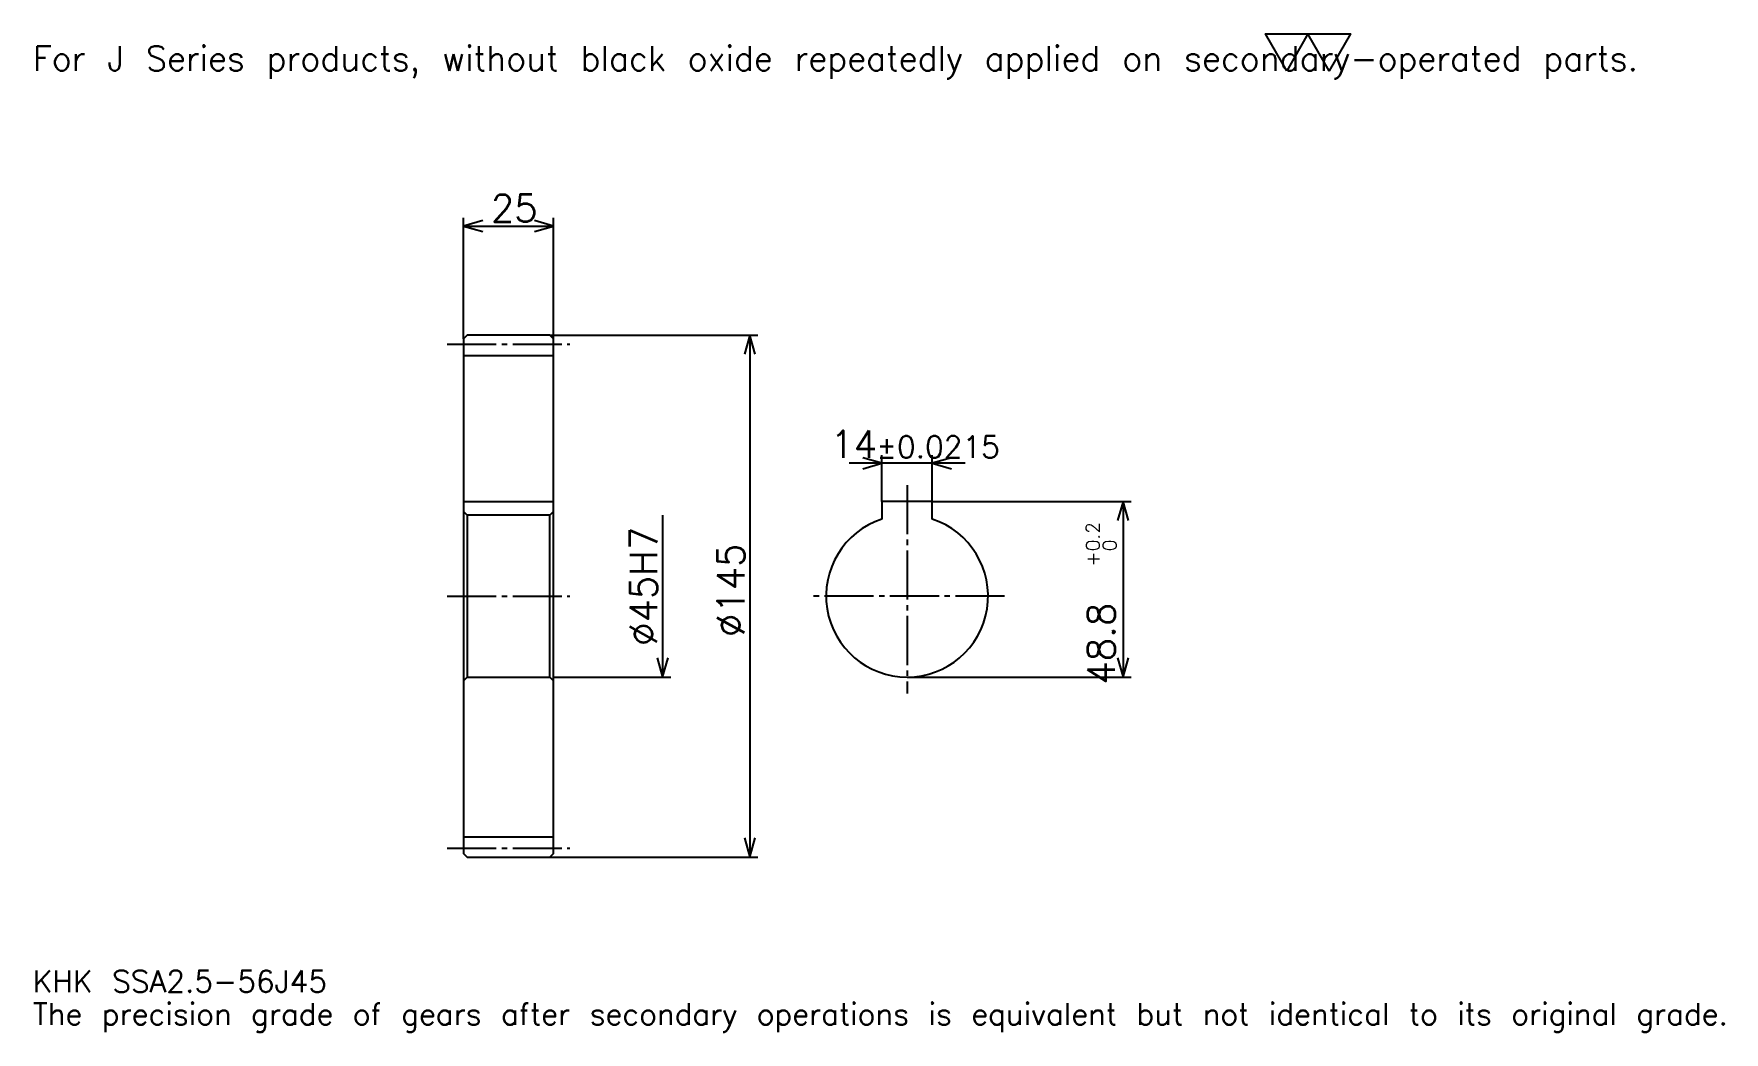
# Model space of a CAD drawing. Extents: x 15 to 485, y 6 to 283.
import ezdxf

# ---------------------------------------------------------------- set-up
doc = ezdxf.new("R2010")
doc.units = 0
doc.linetypes.add('DASHDOT', pattern=[18.179349, 13.634511, -1.514946, 1.514946, -1.514946])
doc.layers.get('0').update_dxf_attribs({"linetype": 'CONTINUOUS'})
doc.layers.add('DASHDOT', color=6, linetype='DASHDOT')
doc.styles.add('KANJI', font='TXT', dxfattribs={"bigfont": 'BIGFONT'})

msp = doc.modelspace()

# ---------------------------------------------------------------- linework, layer by layer
at = {"color": 5}
for p, q in [((134.849182, 199.215347), (134.849182, 231.786682)), ((159.849182, 199.215347), (159.849182, 231.786682)), ((134.849182, 229.514252), (159.849182, 229.514252)), ((134.849182, 198.215347), (134.849182, 199.215347)), ((158.849182, 199.215347), (159.849182, 199.215347)), ((159.849182, 199.215347), (216.659637, 199.215347)), ((159.849182, 198.215347), (159.849182, 199.215347)), ((214.387222, 199.215347), (214.387222, 54.215347)), ((251.096466, 153.01535), (251.096466, 165.89238)), ((265.096466, 153.01535), (265.096466, 165.89238)), ((274.186157, 163.619965), (242.00679, 163.619965)), ((265.096466, 153.01535), (320.391968, 153.01535)), ((318.119568, 153.01535), (318.119568, 104.215347)), ((190.148102, 149.215347), (190.148102, 104.215347)), ((159.849182, 104.215347), (192.420517, 104.215347)), ((258.096466, 104.215347), (320.391968, 104.215347)), ((158.849182, 54.215347), (159.849182, 54.215347)), ((159.849182, 54.215347), (216.659637, 54.215347))]:
    msp.add_line(p, q, dxfattribs=at)
at = {"color": 4}
for p, q in [((134.849182, 193.590347), (159.849182, 193.590347)), ((134.849182, 153.01535), (159.849182, 153.01535)), ((159.849182, 150.215347), (158.849182, 149.215347)), ((134.849182, 103.215347), (135.849182, 104.215347)), ((159.849182, 103.215347), (158.849182, 104.215347)), ((134.849182, 59.840347), (159.849182, 59.840347))]:
    msp.add_line(p, q, dxfattribs=at)
at = {"color": 7}
msp.add_lwpolyline([(363.586945, 272.690216), (357.67865, 282.931244), (381.311798, 282.931244), (375.403534, 272.690216), (369.495239, 282.931244), (363.586945, 272.690216)], dxfattribs=at)
at = {"color": 5}
for points in [[(140.151489, 231.029205), (134.849182, 229.514252), (140.151489, 227.999313)], [(154.546875, 227.999313), (159.849182, 229.514252), (154.546875, 231.029205)], [(215.902161, 193.91304), (214.387222, 199.215347), (212.872284, 193.91304)], [(245.794159, 162.105011), (251.096466, 163.619965), (245.794159, 165.134918)], [(270.398773, 165.134918), (265.096466, 163.619965), (270.398773, 162.105011)], [(319.634521, 147.713043), (318.119568, 153.01535), (316.604614, 147.713043)], [(188.633148, 109.517654), (190.148102, 104.215347), (191.66304, 109.517654)], [(316.604614, 109.517654), (318.119568, 104.215347), (319.634521, 109.517654)], [(212.872284, 59.517654), (214.387222, 54.215347), (215.902161, 59.517654)]]:
    msp.add_lwpolyline(points, dxfattribs=at)
at = {"color": 4}
for points in [[(134.849182, 103.215347), (134.849182, 55.215347), (135.849182, 54.215347), (158.849182, 54.215347), (159.849182, 55.215347), (159.849182, 198.215347), (158.849182, 199.215347), (135.849182, 199.215347), (134.849182, 198.215347), (134.849182, 103.215347)], [(265.096466, 148.098755), (265.096466, 153.01535), (251.096466, 153.01535), (251.096466, 148.098755)], [(134.849182, 150.215347), (135.849182, 149.215347), (135.849182, 104.215347), (158.849182, 104.215347), (158.849182, 149.215347), (135.849182, 149.215347)]]:
    msp.add_lwpolyline(points, dxfattribs=at)
msp.add_arc((258.096466, 126.715347), 22.5, 108.12620381, 71.87379619, dxfattribs=at)
at = {"layer": 'DASHDOT', "color": 7}
for p, q in [((130.304352, 196.715347), (164.394012, 196.715347)), ((258.096466, 157.560181), (258.096466, 99.670509)), ((130.304352, 126.715347), (164.394012, 126.715347)), ((285.141296, 126.715347), (231.051636, 126.715347)), ((130.304352, 56.715347), (164.394012, 56.715347))]:
    msp.add_line(p, q, dxfattribs=at)

# ---------------------------------------------------------------- texts
at = {"color": 7, "style": 'KANJI'}
for s, height, p in [('For J Series products, without black oxide repeatedly applied on secondary-operated parts.', 6.817255, (15.149457, 272.690216)), ('25', 7.574728, (142.425613, 230.726227)), ('14', 7.574728, (236.779678, 165.134918)), ('%%p0.0215', 6.059783, (249.580048, 165.134918)), ('KHK SSA2.5-56J45', 6.059783, (15.149457, 16.664402)), ('The precision grade of gears after secondary operations is equivalent but not identical to its original grade.', 6.059783, (15.149457, 7.574728))]:
    msp.add_text(s, height=height, dxfattribs=at).set_placement(p)
for s, height, p in [('0.2', 3.787364, (311.605286, 139.165359)), ('%%c45H7', 7.574728, (188.633148, 112.891464)), ('0', 3.787364, (316.301636, 139.165359)), ('%%c145', 7.574728, (212.872284, 115.353256)), ('+', 3.787364, (311.605286, 134.923508)), ('48.8', 7.574728, (315.847168, 102.137085))]:
    msp.add_text(s, height=height, rotation=90, dxfattribs=at).set_placement(p)

doc.saveas('drawing.dxf')
